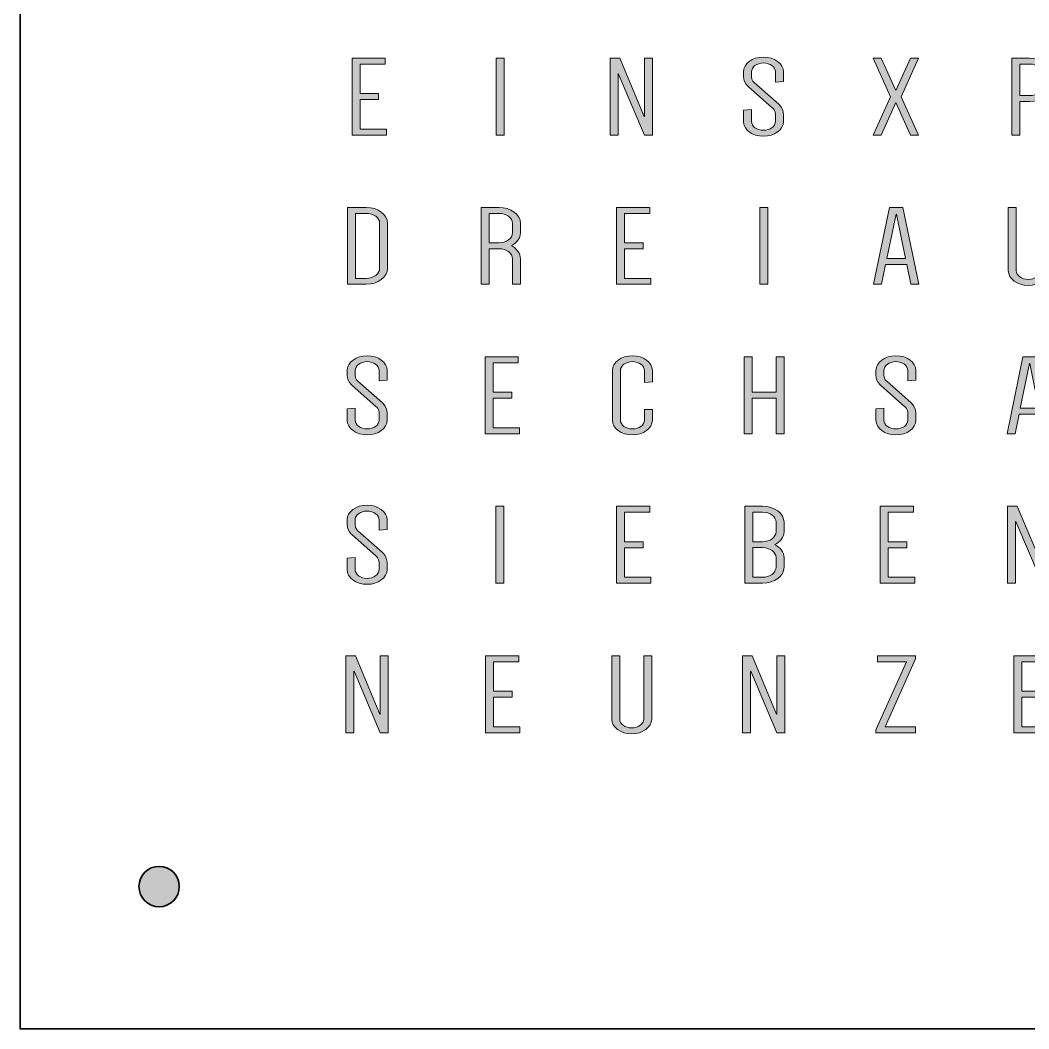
# Model space of a CAD drawing. Header units: inches. Extents: x 0.1 to 50.1, y -50.1 to -0.1.
# Drawn here: x 0.09 to 25.08, y -50.08 to -25.08 of the extents above; entities that cross this region are included whole.
import ezdxf

# ---------------------------------------------------------------- set-up
doc = ezdxf.new("R2010")
doc.units = ezdxf.units.IN
doc.header["$MEASUREMENT"] = 0
doc.layers.add('Ebene 1', color=7, linetype='Continuous')

# ---------------------------------------------------------------- blocks, each defined once
blk = doc.blocks.new('block 7')
at = {"layer": 'Ebene 1'}
h = blk.add_hatch(color=7, dxfattribs=at)
h.dxf.hatch_style = 2
h.paths.add_polyline_path([(8.51, -26.171), (8.51, -26.902), (8.971, -26.902), (8.971, -27.052), (8.51, -27.052), (8.51, -27.783), (9.165, -27.783), (9.165, -27.93), (8.312, -27.93), (8.312, -26.025), (9.135, -26.025), (9.135, -26.171)])
h = blk.add_hatch(color=7, dxfattribs=at)
h.dxf.hatch_style = 2
h.paths.add_polyline_path([(11.885, -27.93), (11.885, -26.025), (12.083, -26.025), (12.083, -27.93)])
h = blk.add_hatch(color=7, dxfattribs=at)
h.dxf.hatch_style = 2
h.paths.add_polyline_path([(14.705, -26.025), (14.945, -26.025), (15.55, -27.47), (15.558, -27.47), (15.558, -26.025), (15.756, -26.025), (15.756, -27.93), (15.558, -27.93), (14.91, -26.406), (14.903, -26.406), (14.903, -27.93), (14.705, -27.93)])
h = blk.add_hatch(color=7, dxfattribs=at)
h.dxf.hatch_style = 2
edge = h.paths.add_edge_path()
edge.add_spline(control_points=[(18.126, -26.727), (18.126, -26.727), (18.011, -26.626), (18.011, -26.49), (18.011, -26.49), (18.011, -26.363), (18.011, -26.363), (18.011, -26.16), (18.232, -25.996), (18.507, -25.996), (18.781, -25.996), (19.002, -26.16), (19.002, -26.363), (19.002, -26.363), (19.002, -26.6), (19.002, -26.6), (19.002, -26.6), (18.804, -26.617), (18.804, -26.617), (18.804, -26.617), (18.804, -26.363), (18.804, -26.363), (18.804, -26.242), (18.671, -26.143), (18.507, -26.143), (18.343, -26.143), (18.21, -26.242), (18.21, -26.363), (18.21, -26.363), (18.21, -26.49), (18.21, -26.49), (18.21, -26.572), (18.278, -26.631), (18.278, -26.631), (18.278, -26.631), (18.884, -27.165), (18.884, -27.165), (18.884, -27.165), (19.002, -27.269), (19.002, -27.408), (19.002, -27.408), (19.002, -27.591), (19.002, -27.591), (19.002, -27.794), (18.781, -27.958), (18.507, -27.958), (18.232, -27.958), (18.011, -27.794), (18.011, -27.591), (18.011, -27.591), (18.011, -27.312), (18.011, -27.312), (18.011, -27.312), (18.21, -27.295), (18.21, -27.295), (18.21, -27.295), (18.21, -27.591), (18.21, -27.591), (18.21, -27.712), (18.343, -27.811), (18.507, -27.811), (18.671, -27.811), (18.804, -27.712), (18.804, -27.591), (18.804, -27.591), (18.804, -27.408), (18.804, -27.408), (18.804, -27.326), (18.732, -27.261), (18.732, -27.261), (18.732, -27.261), (18.126, -26.727), (18.126, -26.727)], knot_values=[0, 0, 0, 0, 1, 1, 1, 2, 2, 2, 3, 3, 3, 4, 4, 4, 5, 5, 5, 6, 6, 6, 7, 7, 7, 8, 8, 8, 9, 9, 9, 10, 10, 10, 11, 11, 11, 12, 12, 12, 13, 13, 13, 14, 14, 14, 15, 15, 15, 16, 16, 16, 17, 17, 17, 18, 18, 18, 19, 19, 19, 20, 20, 20, 21, 21, 21, 22, 22, 22, 23, 23, 23, 24, 24, 24, 24], degree=3, periodic=1)
h = blk.add_hatch(color=7, dxfattribs=at)
h.dxf.hatch_style = 2
h.paths.add_polyline_path([(21.92, -26.979), (22.347, -27.93), (22.149, -27.93), (21.791, -27.125), (21.783, -27.125), (21.425, -27.93), (21.227, -27.93), (21.654, -26.979), (21.227, -26.025), (21.425, -26.025), (21.783, -26.829), (21.791, -26.829), (22.149, -26.025), (22.347, -26.025)])
h = blk.add_hatch(color=7, dxfattribs=at)
h.dxf.hatch_style = 2
edge = h.paths.add_edge_path()
edge.add_spline(control_points=[(24.862, -27.1), (24.862, -27.1), (24.862, -27.93), (24.862, -27.93), (24.862, -27.93), (24.663, -27.93), (24.663, -27.93), (24.663, -27.93), (24.663, -26.025), (24.663, -26.025), (24.663, -26.025), (25.102, -26.025), (25.102, -26.025), (25.395, -26.025), (25.635, -26.202), (25.635, -26.42), (25.635, -26.42), (25.635, -26.705), (25.635, -26.705), (25.635, -26.922), (25.395, -27.1), (25.102, -27.1), (25.102, -27.1), (24.862, -27.1), (24.862, -27.1)], knot_values=[0, 0, 0, 0, 1, 1, 1, 2, 2, 2, 3, 3, 3, 4, 4, 4, 5, 5, 5, 6, 6, 6, 7, 7, 7, 8, 8, 8, 8], degree=3, periodic=1)
edge = h.paths.add_edge_path()
edge.add_spline(control_points=[(25.102, -26.953), (25.288, -26.953), (25.437, -26.843), (25.437, -26.705), (25.437, -26.705), (25.437, -26.42), (25.437, -26.42), (25.437, -26.281), (25.288, -26.171), (25.102, -26.171), (25.102, -26.171), (24.862, -26.171), (24.862, -26.171), (24.862, -26.171), (24.862, -26.953), (24.862, -26.953), (24.862, -26.953), (25.102, -26.953), (25.102, -26.953)], knot_values=[0, 0, 0, 0, 1, 1, 1, 2, 2, 2, 3, 3, 3, 4, 4, 4, 5, 5, 5, 6, 6, 6, 6], degree=3, periodic=1)
at = {"layer": 'Ebene 1', "lineweight": 0}
for points in [[(8.51, -26.171), (8.51, -26.902), (8.971, -26.902), (8.971, -27.052), (8.51, -27.052), (8.51, -27.783), (9.165, -27.783), (9.165, -27.93), (8.312, -27.93), (8.312, -26.025), (9.135, -26.025), (9.135, -26.171), (8.51, -26.171)], [(11.885, -27.93), (11.885, -26.025), (12.083, -26.025), (12.083, -27.93), (11.885, -27.93)], [(14.705, -26.025), (14.945, -26.025), (15.55, -27.47), (15.558, -27.47), (15.558, -26.025), (15.756, -26.025), (15.756, -27.93), (15.558, -27.93), (14.91, -26.406), (14.903, -26.406), (14.903, -27.93), (14.705, -27.93), (14.705, -26.025)], [(21.92, -26.979), (22.347, -27.93), (22.149, -27.93), (21.791, -27.125), (21.783, -27.125), (21.425, -27.93), (21.227, -27.93), (21.654, -26.979), (21.227, -26.025), (21.425, -26.025), (21.783, -26.829), (21.791, -26.829), (22.149, -26.025), (22.347, -26.025), (21.92, -26.979)]]:
    blk.add_lwpolyline(points, dxfattribs=at)
for points, knots in [([(18.126, -26.727), (18.126, -26.727), (18.011, -26.626), (18.011, -26.49), (18.011, -26.49), (18.011, -26.363), (18.011, -26.363), (18.011, -26.16), (18.232, -25.996), (18.507, -25.996), (18.781, -25.996), (19.002, -26.16), (19.002, -26.363), (19.002, -26.363), (19.002, -26.6), (19.002, -26.6), (19.002, -26.6), (18.804, -26.617), (18.804, -26.617), (18.804, -26.617), (18.804, -26.363), (18.804, -26.363), (18.804, -26.242), (18.671, -26.143), (18.507, -26.143), (18.343, -26.143), (18.21, -26.242), (18.21, -26.363), (18.21, -26.363), (18.21, -26.49), (18.21, -26.49), (18.21, -26.572), (18.278, -26.631), (18.278, -26.631), (18.278, -26.631), (18.884, -27.165), (18.884, -27.165), (18.884, -27.165), (19.002, -27.269), (19.002, -27.408), (19.002, -27.408), (19.002, -27.591), (19.002, -27.591), (19.002, -27.794), (18.781, -27.958), (18.507, -27.958), (18.232, -27.958), (18.011, -27.794), (18.011, -27.591), (18.011, -27.591), (18.011, -27.312), (18.011, -27.312), (18.011, -27.312), (18.21, -27.295), (18.21, -27.295), (18.21, -27.295), (18.21, -27.591), (18.21, -27.591), (18.21, -27.712), (18.343, -27.811), (18.507, -27.811), (18.671, -27.811), (18.804, -27.712), (18.804, -27.591), (18.804, -27.591), (18.804, -27.408), (18.804, -27.408), (18.804, -27.326), (18.732, -27.261), (18.732, -27.261), (18.732, -27.261), (18.126, -26.727), (18.126, -26.727)], [0, 0, 0, 0, 1, 1, 1, 2, 2, 2, 3, 3, 3, 4, 4, 4, 5, 5, 5, 6, 6, 6, 7, 7, 7, 8, 8, 8, 9, 9, 9, 10, 10, 10, 11, 11, 11, 12, 12, 12, 13, 13, 13, 14, 14, 14, 15, 15, 15, 16, 16, 16, 17, 17, 17, 18, 18, 18, 19, 19, 19, 20, 20, 20, 21, 21, 21, 22, 22, 22, 23, 23, 23, 24, 24, 24, 24]), ([(24.862, -27.1), (24.862, -27.1), (24.862, -27.93), (24.862, -27.93), (24.862, -27.93), (24.663, -27.93), (24.663, -27.93), (24.663, -27.93), (24.663, -26.025), (24.663, -26.025), (24.663, -26.025), (25.102, -26.025), (25.102, -26.025), (25.395, -26.025), (25.635, -26.202), (25.635, -26.42), (25.635, -26.42), (25.635, -26.705), (25.635, -26.705), (25.635, -26.922), (25.395, -27.1), (25.102, -27.1), (25.102, -27.1), (24.862, -27.1), (24.862, -27.1)], [0, 0, 0, 0, 1, 1, 1, 2, 2, 2, 3, 3, 3, 4, 4, 4, 5, 5, 5, 6, 6, 6, 7, 7, 7, 8, 8, 8, 8]), ([(25.102, -26.953), (25.288, -26.953), (25.437, -26.843), (25.437, -26.705), (25.437, -26.705), (25.437, -26.42), (25.437, -26.42), (25.437, -26.281), (25.288, -26.171), (25.102, -26.171), (25.102, -26.171), (24.862, -26.171), (24.862, -26.171), (24.862, -26.171), (24.862, -26.953), (24.862, -26.953), (24.862, -26.953), (25.102, -26.953), (25.102, -26.953)], [0, 0, 0, 0, 1, 1, 1, 2, 2, 2, 3, 3, 3, 4, 4, 4, 5, 5, 5, 6, 6, 6, 6])]:
    blk.add_open_spline(points, degree=3, knots=knots, dxfattribs=at)
blk = doc.blocks.new('block 8')
at = {"layer": 'Ebene 1'}
h = blk.add_hatch(color=7, dxfattribs=at)
h.dxf.hatch_style = 2
edge = h.paths.add_edge_path()
edge.add_spline(control_points=[(9.194, -31.232), (9.194, -31.449), (8.954, -31.627), (8.66, -31.627), (8.66, -31.627), (8.203, -31.627), (8.203, -31.627), (8.203, -31.627), (8.203, -29.722), (8.203, -29.722), (8.203, -29.722), (8.66, -29.722), (8.66, -29.722), (8.954, -29.722), (9.194, -29.9), (9.194, -30.117), (9.194, -30.117), (9.194, -31.232), (9.194, -31.232)], knot_values=[0, 0, 0, 0, 1, 1, 1, 2, 2, 2, 3, 3, 3, 4, 4, 4, 5, 5, 5, 6, 6, 6, 6], degree=3, periodic=1)
edge = h.paths.add_edge_path()
edge.add_spline(control_points=[(8.996, -30.117), (8.996, -29.979), (8.847, -29.869), (8.66, -29.869), (8.66, -29.869), (8.401, -29.869), (8.401, -29.869), (8.401, -29.869), (8.401, -31.48), (8.401, -31.48), (8.401, -31.48), (8.66, -31.48), (8.66, -31.48), (8.847, -31.48), (8.996, -31.37), (8.996, -31.232), (8.996, -31.232), (8.996, -30.117), (8.996, -30.117)], knot_values=[0, 0, 0, 0, 1, 1, 1, 2, 2, 2, 3, 3, 3, 4, 4, 4, 5, 5, 5, 6, 6, 6, 6], degree=3, periodic=1)
h = blk.add_hatch(color=7, dxfattribs=at)
h.dxf.hatch_style = 2
edge = h.paths.add_edge_path()
edge.add_spline(control_points=[(12.485, -31.627), (12.485, -31.627), (12.287, -31.627), (12.287, -31.627), (12.287, -31.627), (12.287, -30.995), (12.287, -30.995), (12.287, -30.856), (12.139, -30.746), (11.952, -30.746), (11.952, -30.746), (11.712, -30.746), (11.712, -30.746), (11.712, -30.746), (11.712, -31.627), (11.712, -31.627), (11.712, -31.627), (11.514, -31.627), (11.514, -31.627), (11.514, -31.627), (11.514, -29.722), (11.514, -29.722), (11.514, -29.722), (11.952, -29.722), (11.952, -29.722), (12.245, -29.722), (12.485, -29.9), (12.485, -30.117), (12.485, -30.117), (12.485, -30.351), (12.485, -30.351), (12.485, -30.484), (12.394, -30.602), (12.261, -30.673), (12.394, -30.746), (12.485, -30.862), (12.485, -30.995), (12.485, -30.995), (12.485, -31.627), (12.485, -31.627)], knot_values=[0, 0, 0, 0, 1, 1, 1, 2, 2, 2, 3, 3, 3, 4, 4, 4, 5, 5, 5, 6, 6, 6, 7, 7, 7, 8, 8, 8, 9, 9, 9, 10, 10, 10, 11, 11, 11, 12, 12, 12, 13, 13, 13, 13], degree=3, periodic=1)
edge = h.paths.add_edge_path()
edge.add_spline(control_points=[(11.952, -30.6), (12.139, -30.6), (12.287, -30.49), (12.287, -30.351), (12.287, -30.351), (12.287, -30.117), (12.287, -30.117), (12.287, -29.979), (12.139, -29.869), (11.952, -29.869), (11.952, -29.869), (11.712, -29.869), (11.712, -29.869), (11.712, -29.869), (11.712, -30.6), (11.712, -30.6), (11.712, -30.6), (11.952, -30.6), (11.952, -30.6)], knot_values=[0, 0, 0, 0, 1, 1, 1, 2, 2, 2, 3, 3, 3, 4, 4, 4, 5, 5, 5, 6, 6, 6, 6], degree=3, periodic=1)
h = blk.add_hatch(color=7, dxfattribs=at)
h.dxf.hatch_style = 2
h.paths.add_polyline_path([(15.065, -29.869), (15.065, -30.6), (15.526, -30.6), (15.526, -30.749), (15.065, -30.749), (15.065, -31.48), (15.72, -31.48), (15.72, -31.627), (14.867, -31.627), (14.867, -29.722), (15.69, -29.722), (15.69, -29.869)])
h = blk.add_hatch(color=7, dxfattribs=at)
h.dxf.hatch_style = 2
h.paths.add_polyline_path([(18.414, -31.627), (18.414, -29.722), (18.612, -29.722), (18.612, -31.627)])
h = blk.add_hatch(color=7, dxfattribs=at)
h.dxf.hatch_style = 2
h.paths.add_polyline_path([(22.357, -31.627), (22.159, -31.627), (22.056, -31.139), (21.534, -31.139), (21.435, -31.627), (21.237, -31.627), (21.629, -29.722), (21.964, -29.722)])
h.paths.add_polyline_path([(21.564, -30.992), (22.025, -30.992), (21.8, -29.886), (21.793, -29.886)])
h = blk.add_hatch(color=7, dxfattribs=at)
h.dxf.hatch_style = 2
edge = h.paths.add_edge_path()
edge.add_spline(control_points=[(25.565, -29.722), (25.565, -29.722), (25.565, -31.288), (25.565, -31.288), (25.565, -31.491), (25.344, -31.655), (25.069, -31.655), (24.795, -31.655), (24.574, -31.491), (24.574, -31.288), (24.574, -31.288), (24.574, -29.722), (24.574, -29.722), (24.574, -29.722), (24.772, -29.722), (24.772, -29.722), (24.772, -29.722), (24.772, -31.288), (24.772, -31.288), (24.772, -31.41), (24.905, -31.508), (25.069, -31.508), (25.233, -31.508), (25.367, -31.41), (25.367, -31.288), (25.367, -31.288), (25.367, -29.722), (25.367, -29.722), (25.367, -29.722), (25.565, -29.722), (25.565, -29.722)], knot_values=[0, 0, 0, 0, 1, 1, 1, 2, 2, 2, 3, 3, 3, 4, 4, 4, 5, 5, 5, 6, 6, 6, 7, 7, 7, 8, 8, 8, 9, 9, 9, 10, 10, 10, 10], degree=3, periodic=1)
at = {"layer": 'Ebene 1', "lineweight": 0}
for points in [[(15.065, -29.869), (15.065, -30.6), (15.526, -30.6), (15.526, -30.749), (15.065, -30.749), (15.065, -31.48), (15.72, -31.48), (15.72, -31.627), (14.867, -31.627), (14.867, -29.722), (15.69, -29.722), (15.69, -29.869), (15.065, -29.869)], [(18.414, -31.627), (18.414, -29.722), (18.612, -29.722), (18.612, -31.627), (18.414, -31.627)], [(22.357, -31.627), (22.159, -31.627), (22.056, -31.139), (21.534, -31.139), (21.435, -31.627), (21.237, -31.627), (21.629, -29.722), (21.964, -29.722), (22.357, -31.627)], [(21.564, -30.992), (22.025, -30.992), (21.8, -29.886), (21.793, -29.886), (21.564, -30.992)]]:
    blk.add_lwpolyline(points, dxfattribs=at)
for points, knots in [([(9.194, -31.232), (9.194, -31.449), (8.954, -31.627), (8.66, -31.627), (8.66, -31.627), (8.203, -31.627), (8.203, -31.627), (8.203, -31.627), (8.203, -29.722), (8.203, -29.722), (8.203, -29.722), (8.66, -29.722), (8.66, -29.722), (8.954, -29.722), (9.194, -29.9), (9.194, -30.117), (9.194, -30.117), (9.194, -31.232), (9.194, -31.232)], [0, 0, 0, 0, 1, 1, 1, 2, 2, 2, 3, 3, 3, 4, 4, 4, 5, 5, 5, 6, 6, 6, 6]), ([(12.485, -31.627), (12.485, -31.627), (12.287, -31.627), (12.287, -31.627), (12.287, -31.627), (12.287, -30.995), (12.287, -30.995), (12.287, -30.856), (12.139, -30.746), (11.952, -30.746), (11.952, -30.746), (11.712, -30.746), (11.712, -30.746), (11.712, -30.746), (11.712, -31.627), (11.712, -31.627), (11.712, -31.627), (11.514, -31.627), (11.514, -31.627), (11.514, -31.627), (11.514, -29.722), (11.514, -29.722), (11.514, -29.722), (11.952, -29.722), (11.952, -29.722), (12.245, -29.722), (12.485, -29.9), (12.485, -30.117), (12.485, -30.117), (12.485, -30.351), (12.485, -30.351), (12.485, -30.484), (12.394, -30.602), (12.261, -30.673), (12.394, -30.746), (12.485, -30.862), (12.485, -30.995), (12.485, -30.995), (12.485, -31.627), (12.485, -31.627)], [0, 0, 0, 0, 1, 1, 1, 2, 2, 2, 3, 3, 3, 4, 4, 4, 5, 5, 5, 6, 6, 6, 7, 7, 7, 8, 8, 8, 9, 9, 9, 10, 10, 10, 11, 11, 11, 12, 12, 12, 13, 13, 13, 13]), ([(25.565, -29.722), (25.565, -29.722), (25.565, -31.288), (25.565, -31.288), (25.565, -31.491), (25.344, -31.655), (25.069, -31.655), (24.795, -31.655), (24.574, -31.491), (24.574, -31.288), (24.574, -31.288), (24.574, -29.722), (24.574, -29.722), (24.574, -29.722), (24.772, -29.722), (24.772, -29.722), (24.772, -29.722), (24.772, -31.288), (24.772, -31.288), (24.772, -31.41), (24.905, -31.508), (25.069, -31.508), (25.233, -31.508), (25.367, -31.41), (25.367, -31.288), (25.367, -31.288), (25.367, -29.722), (25.367, -29.722), (25.367, -29.722), (25.565, -29.722), (25.565, -29.722)], [0, 0, 0, 0, 1, 1, 1, 2, 2, 2, 3, 3, 3, 4, 4, 4, 5, 5, 5, 6, 6, 6, 7, 7, 7, 8, 8, 8, 9, 9, 9, 10, 10, 10, 10]), ([(8.996, -30.117), (8.996, -29.979), (8.847, -29.869), (8.66, -29.869), (8.66, -29.869), (8.401, -29.869), (8.401, -29.869), (8.401, -29.869), (8.401, -31.48), (8.401, -31.48), (8.401, -31.48), (8.66, -31.48), (8.66, -31.48), (8.847, -31.48), (8.996, -31.37), (8.996, -31.232), (8.996, -31.232), (8.996, -30.117), (8.996, -30.117)], [0, 0, 0, 0, 1, 1, 1, 2, 2, 2, 3, 3, 3, 4, 4, 4, 5, 5, 5, 6, 6, 6, 6]), ([(11.952, -30.6), (12.139, -30.6), (12.287, -30.49), (12.287, -30.351), (12.287, -30.351), (12.287, -30.117), (12.287, -30.117), (12.287, -29.979), (12.139, -29.869), (11.952, -29.869), (11.952, -29.869), (11.712, -29.869), (11.712, -29.869), (11.712, -29.869), (11.712, -30.6), (11.712, -30.6), (11.712, -30.6), (11.952, -30.6), (11.952, -30.6)], [0, 0, 0, 0, 1, 1, 1, 2, 2, 2, 3, 3, 3, 4, 4, 4, 5, 5, 5, 6, 6, 6, 6])]:
    blk.add_open_spline(points, degree=3, knots=knots, dxfattribs=at)
blk = doc.blocks.new('block 9')
at = {"layer": 'Ebene 1'}
h = blk.add_hatch(color=7, dxfattribs=at)
h.dxf.hatch_style = 2
edge = h.paths.add_edge_path()
edge.add_spline(control_points=[(8.306, -34.128), (8.306, -34.128), (8.192, -34.027), (8.192, -33.891), (8.192, -33.891), (8.192, -33.764), (8.192, -33.764), (8.192, -33.561), (8.413, -33.397), (8.687, -33.397), (8.961, -33.397), (9.182, -33.561), (9.182, -33.764), (9.182, -33.764), (9.182, -34.001), (9.182, -34.001), (9.182, -34.001), (8.984, -34.018), (8.984, -34.018), (8.984, -34.018), (8.984, -33.764), (8.984, -33.764), (8.984, -33.643), (8.851, -33.544), (8.687, -33.544), (8.523, -33.544), (8.39, -33.643), (8.39, -33.764), (8.39, -33.764), (8.39, -33.891), (8.39, -33.891), (8.39, -33.973), (8.458, -34.032), (8.458, -34.032), (8.458, -34.032), (9.064, -34.566), (9.064, -34.566), (9.064, -34.566), (9.182, -34.67), (9.182, -34.808), (9.182, -34.808), (9.182, -34.992), (9.182, -34.992), (9.182, -35.195), (8.961, -35.359), (8.687, -35.359), (8.413, -35.359), (8.192, -35.195), (8.192, -34.992), (8.192, -34.992), (8.192, -34.712), (8.192, -34.712), (8.192, -34.712), (8.39, -34.696), (8.39, -34.696), (8.39, -34.696), (8.39, -34.992), (8.39, -34.992), (8.39, -35.113), (8.523, -35.212), (8.687, -35.212), (8.851, -35.212), (8.984, -35.113), (8.984, -34.992), (8.984, -34.992), (8.984, -34.808), (8.984, -34.808), (8.984, -34.727), (8.912, -34.662), (8.912, -34.662), (8.912, -34.662), (8.306, -34.128), (8.306, -34.128)], knot_values=[0, 0, 0, 0, 1, 1, 1, 2, 2, 2, 3, 3, 3, 4, 4, 4, 5, 5, 5, 6, 6, 6, 7, 7, 7, 8, 8, 8, 9, 9, 9, 10, 10, 10, 11, 11, 11, 12, 12, 12, 13, 13, 13, 14, 14, 14, 15, 15, 15, 16, 16, 16, 17, 17, 17, 18, 18, 18, 19, 19, 19, 20, 20, 20, 21, 21, 21, 22, 22, 22, 23, 23, 23, 24, 24, 24, 24], degree=3, periodic=1)
h = blk.add_hatch(color=7, dxfattribs=at)
h.dxf.hatch_style = 2
h.paths.add_polyline_path([(11.807, -33.572), (11.807, -34.303), (12.268, -34.303), (12.268, -34.453), (11.807, -34.453), (11.807, -35.184), (12.463, -35.184), (12.463, -35.331), (11.609, -35.331), (11.609, -33.425), (12.432, -33.425), (12.432, -33.572)])
h = blk.add_hatch(color=7, dxfattribs=at)
h.dxf.hatch_style = 2
edge = h.paths.add_edge_path()
edge.add_spline(control_points=[(15.556, -34.063), (15.556, -34.063), (15.556, -33.764), (15.556, -33.764), (15.556, -33.643), (15.423, -33.544), (15.259, -33.544), (15.095, -33.544), (14.962, -33.643), (14.962, -33.764), (14.962, -33.764), (14.962, -34.992), (14.962, -34.992), (14.962, -35.113), (15.095, -35.212), (15.259, -35.212), (15.423, -35.212), (15.556, -35.113), (15.556, -34.992), (15.556, -34.992), (15.556, -34.732), (15.556, -34.732), (15.556, -34.732), (15.754, -34.732), (15.754, -34.732), (15.754, -34.732), (15.754, -34.992), (15.754, -34.992), (15.754, -35.195), (15.533, -35.359), (15.259, -35.359), (14.985, -35.359), (14.764, -35.195), (14.764, -34.992), (14.764, -34.992), (14.764, -33.764), (14.764, -33.764), (14.764, -33.561), (14.985, -33.397), (15.259, -33.397), (15.533, -33.397), (15.754, -33.561), (15.754, -33.764), (15.754, -33.764), (15.754, -34.046), (15.754, -34.046), (15.754, -34.046), (15.556, -34.063), (15.556, -34.063)], knot_values=[0, 0, 0, 0, 1, 1, 1, 2, 2, 2, 3, 3, 3, 4, 4, 4, 5, 5, 5, 6, 6, 6, 7, 7, 7, 8, 8, 8, 9, 9, 9, 10, 10, 10, 11, 11, 11, 12, 12, 12, 13, 13, 13, 14, 14, 14, 15, 15, 15, 16, 16, 16, 16], degree=3, periodic=1)
h = blk.add_hatch(color=7, dxfattribs=at)
h.dxf.hatch_style = 2
h.paths.add_polyline_path([(19.019, -33.425), (19.019, -35.331), (18.821, -35.331), (18.821, -34.45), (18.227, -34.45), (18.227, -35.331), (18.029, -35.331), (18.029, -33.425), (18.227, -33.425), (18.227, -34.303), (18.821, -34.303), (18.821, -33.425)])
h = blk.add_hatch(color=7, dxfattribs=at)
h.dxf.hatch_style = 2
edge = h.paths.add_edge_path()
edge.add_spline(control_points=[(21.408, -34.128), (21.408, -34.128), (21.294, -34.027), (21.294, -33.891), (21.294, -33.891), (21.294, -33.764), (21.294, -33.764), (21.294, -33.561), (21.515, -33.397), (21.789, -33.397), (22.063, -33.397), (22.284, -33.561), (22.284, -33.764), (22.284, -33.764), (22.284, -34.001), (22.284, -34.001), (22.284, -34.001), (22.086, -34.018), (22.086, -34.018), (22.086, -34.018), (22.086, -33.764), (22.086, -33.764), (22.086, -33.643), (21.953, -33.544), (21.789, -33.544), (21.625, -33.544), (21.492, -33.643), (21.492, -33.764), (21.492, -33.764), (21.492, -33.891), (21.492, -33.891), (21.492, -33.973), (21.56, -34.032), (21.56, -34.032), (21.56, -34.032), (22.166, -34.566), (22.166, -34.566), (22.166, -34.566), (22.284, -34.67), (22.284, -34.808), (22.284, -34.808), (22.284, -34.992), (22.284, -34.992), (22.284, -35.195), (22.063, -35.359), (21.789, -35.359), (21.515, -35.359), (21.294, -35.195), (21.294, -34.992), (21.294, -34.992), (21.294, -34.712), (21.294, -34.712), (21.294, -34.712), (21.492, -34.696), (21.492, -34.696), (21.492, -34.696), (21.492, -34.992), (21.492, -34.992), (21.492, -35.113), (21.625, -35.212), (21.789, -35.212), (21.953, -35.212), (22.086, -35.113), (22.086, -34.992), (22.086, -34.992), (22.086, -34.808), (22.086, -34.808), (22.086, -34.727), (22.014, -34.662), (22.014, -34.662), (22.014, -34.662), (21.408, -34.128), (21.408, -34.128)], knot_values=[0, 0, 0, 0, 1, 1, 1, 2, 2, 2, 3, 3, 3, 4, 4, 4, 5, 5, 5, 6, 6, 6, 7, 7, 7, 8, 8, 8, 9, 9, 9, 10, 10, 10, 11, 11, 11, 12, 12, 12, 13, 13, 13, 14, 14, 14, 15, 15, 15, 16, 16, 16, 17, 17, 17, 18, 18, 18, 19, 19, 19, 20, 20, 20, 21, 21, 21, 22, 22, 22, 23, 23, 23, 24, 24, 24, 24], degree=3, periodic=1)
h = blk.add_hatch(color=7, dxfattribs=at)
h.dxf.hatch_style = 2
h.paths.add_polyline_path([(25.663, -35.331), (25.465, -35.331), (25.362, -34.842), (24.84, -34.842), (24.741, -35.331), (24.543, -35.331), (24.936, -33.425), (25.271, -33.425)])
h.paths.add_polyline_path([(24.871, -34.696), (25.332, -34.696), (25.107, -33.589), (25.1, -33.589)])
at = {"layer": 'Ebene 1', "lineweight": 0}
for points in [[(11.807, -33.572), (11.807, -34.303), (12.268, -34.303), (12.268, -34.453), (11.807, -34.453), (11.807, -35.184), (12.463, -35.184), (12.463, -35.331), (11.609, -35.331), (11.609, -33.425), (12.432, -33.425), (12.432, -33.572), (11.807, -33.572)], [(19.019, -33.425), (19.019, -35.331), (18.821, -35.331), (18.821, -34.45), (18.227, -34.45), (18.227, -35.331), (18.029, -35.331), (18.029, -33.425), (18.227, -33.425), (18.227, -34.303), (18.821, -34.303), (18.821, -33.425), (19.019, -33.425)], [(25.663, -35.331), (25.465, -35.331), (25.362, -34.842), (24.84, -34.842), (24.741, -35.331), (24.543, -35.331), (24.936, -33.425), (25.271, -33.425), (25.663, -35.331)], [(24.871, -34.696), (25.332, -34.696), (25.107, -33.589), (25.1, -33.589), (24.871, -34.696)]]:
    blk.add_lwpolyline(points, dxfattribs=at)
for points, knots in [([(8.306, -34.128), (8.306, -34.128), (8.192, -34.027), (8.192, -33.891), (8.192, -33.891), (8.192, -33.764), (8.192, -33.764), (8.192, -33.561), (8.413, -33.397), (8.687, -33.397), (8.961, -33.397), (9.182, -33.561), (9.182, -33.764), (9.182, -33.764), (9.182, -34.001), (9.182, -34.001), (9.182, -34.001), (8.984, -34.018), (8.984, -34.018), (8.984, -34.018), (8.984, -33.764), (8.984, -33.764), (8.984, -33.643), (8.851, -33.544), (8.687, -33.544), (8.523, -33.544), (8.39, -33.643), (8.39, -33.764), (8.39, -33.764), (8.39, -33.891), (8.39, -33.891), (8.39, -33.973), (8.458, -34.032), (8.458, -34.032), (8.458, -34.032), (9.064, -34.566), (9.064, -34.566), (9.064, -34.566), (9.182, -34.67), (9.182, -34.808), (9.182, -34.808), (9.182, -34.992), (9.182, -34.992), (9.182, -35.195), (8.961, -35.359), (8.687, -35.359), (8.413, -35.359), (8.192, -35.195), (8.192, -34.992), (8.192, -34.992), (8.192, -34.712), (8.192, -34.712), (8.192, -34.712), (8.39, -34.696), (8.39, -34.696), (8.39, -34.696), (8.39, -34.992), (8.39, -34.992), (8.39, -35.113), (8.523, -35.212), (8.687, -35.212), (8.851, -35.212), (8.984, -35.113), (8.984, -34.992), (8.984, -34.992), (8.984, -34.808), (8.984, -34.808), (8.984, -34.727), (8.912, -34.662), (8.912, -34.662), (8.912, -34.662), (8.306, -34.128), (8.306, -34.128)], [0, 0, 0, 0, 1, 1, 1, 2, 2, 2, 3, 3, 3, 4, 4, 4, 5, 5, 5, 6, 6, 6, 7, 7, 7, 8, 8, 8, 9, 9, 9, 10, 10, 10, 11, 11, 11, 12, 12, 12, 13, 13, 13, 14, 14, 14, 15, 15, 15, 16, 16, 16, 17, 17, 17, 18, 18, 18, 19, 19, 19, 20, 20, 20, 21, 21, 21, 22, 22, 22, 23, 23, 23, 24, 24, 24, 24]), ([(15.556, -34.063), (15.556, -34.063), (15.556, -33.764), (15.556, -33.764), (15.556, -33.643), (15.423, -33.544), (15.259, -33.544), (15.095, -33.544), (14.962, -33.643), (14.962, -33.764), (14.962, -33.764), (14.962, -34.992), (14.962, -34.992), (14.962, -35.113), (15.095, -35.212), (15.259, -35.212), (15.423, -35.212), (15.556, -35.113), (15.556, -34.992), (15.556, -34.992), (15.556, -34.732), (15.556, -34.732), (15.556, -34.732), (15.754, -34.732), (15.754, -34.732), (15.754, -34.732), (15.754, -34.992), (15.754, -34.992), (15.754, -35.195), (15.533, -35.359), (15.259, -35.359), (14.985, -35.359), (14.764, -35.195), (14.764, -34.992), (14.764, -34.992), (14.764, -33.764), (14.764, -33.764), (14.764, -33.561), (14.985, -33.397), (15.259, -33.397), (15.533, -33.397), (15.754, -33.561), (15.754, -33.764), (15.754, -33.764), (15.754, -34.046), (15.754, -34.046), (15.754, -34.046), (15.556, -34.063), (15.556, -34.063)], [0, 0, 0, 0, 1, 1, 1, 2, 2, 2, 3, 3, 3, 4, 4, 4, 5, 5, 5, 6, 6, 6, 7, 7, 7, 8, 8, 8, 9, 9, 9, 10, 10, 10, 11, 11, 11, 12, 12, 12, 13, 13, 13, 14, 14, 14, 15, 15, 15, 16, 16, 16, 16]), ([(21.408, -34.128), (21.408, -34.128), (21.294, -34.027), (21.294, -33.891), (21.294, -33.891), (21.294, -33.764), (21.294, -33.764), (21.294, -33.561), (21.515, -33.397), (21.789, -33.397), (22.063, -33.397), (22.284, -33.561), (22.284, -33.764), (22.284, -33.764), (22.284, -34.001), (22.284, -34.001), (22.284, -34.001), (22.086, -34.018), (22.086, -34.018), (22.086, -34.018), (22.086, -33.764), (22.086, -33.764), (22.086, -33.643), (21.953, -33.544), (21.789, -33.544), (21.625, -33.544), (21.492, -33.643), (21.492, -33.764), (21.492, -33.764), (21.492, -33.891), (21.492, -33.891), (21.492, -33.973), (21.56, -34.032), (21.56, -34.032), (21.56, -34.032), (22.166, -34.566), (22.166, -34.566), (22.166, -34.566), (22.284, -34.67), (22.284, -34.808), (22.284, -34.808), (22.284, -34.992), (22.284, -34.992), (22.284, -35.195), (22.063, -35.359), (21.789, -35.359), (21.515, -35.359), (21.294, -35.195), (21.294, -34.992), (21.294, -34.992), (21.294, -34.712), (21.294, -34.712), (21.294, -34.712), (21.492, -34.696), (21.492, -34.696), (21.492, -34.696), (21.492, -34.992), (21.492, -34.992), (21.492, -35.113), (21.625, -35.212), (21.789, -35.212), (21.953, -35.212), (22.086, -35.113), (22.086, -34.992), (22.086, -34.992), (22.086, -34.808), (22.086, -34.808), (22.086, -34.727), (22.014, -34.662), (22.014, -34.662), (22.014, -34.662), (21.408, -34.128), (21.408, -34.128)], [0, 0, 0, 0, 1, 1, 1, 2, 2, 2, 3, 3, 3, 4, 4, 4, 5, 5, 5, 6, 6, 6, 7, 7, 7, 8, 8, 8, 9, 9, 9, 10, 10, 10, 11, 11, 11, 12, 12, 12, 13, 13, 13, 14, 14, 14, 15, 15, 15, 16, 16, 16, 17, 17, 17, 18, 18, 18, 19, 19, 19, 20, 20, 20, 21, 21, 21, 22, 22, 22, 23, 23, 23, 24, 24, 24, 24])]:
    blk.add_open_spline(points, degree=3, knots=knots, dxfattribs=at)
blk = doc.blocks.new('block 10')
at = {"layer": 'Ebene 1'}
h = blk.add_hatch(color=7, dxfattribs=at)
h.dxf.hatch_style = 2
edge = h.paths.add_edge_path()
edge.add_spline(control_points=[(8.303, -37.831), (8.303, -37.831), (8.189, -37.729), (8.189, -37.594), (8.189, -37.594), (8.189, -37.467), (8.189, -37.467), (8.189, -37.264), (8.41, -37.1), (8.684, -37.1), (8.959, -37.1), (9.18, -37.264), (9.18, -37.467), (9.18, -37.467), (9.18, -37.704), (9.18, -37.704), (9.18, -37.704), (8.982, -37.721), (8.982, -37.721), (8.982, -37.721), (8.982, -37.467), (8.982, -37.467), (8.982, -37.346), (8.848, -37.247), (8.684, -37.247), (8.521, -37.247), (8.387, -37.346), (8.387, -37.467), (8.387, -37.467), (8.387, -37.594), (8.387, -37.594), (8.387, -37.676), (8.456, -37.735), (8.456, -37.735), (8.456, -37.735), (9.062, -38.268), (9.062, -38.268), (9.062, -38.268), (9.18, -38.373), (9.18, -38.511), (9.18, -38.511), (9.18, -38.695), (9.18, -38.695), (9.18, -38.898), (8.959, -39.062), (8.684, -39.062), (8.41, -39.062), (8.189, -38.898), (8.189, -38.695), (8.189, -38.695), (8.189, -38.415), (8.189, -38.415), (8.189, -38.415), (8.387, -38.398), (8.387, -38.398), (8.387, -38.398), (8.387, -38.695), (8.387, -38.695), (8.387, -38.816), (8.521, -38.915), (8.684, -38.915), (8.848, -38.915), (8.982, -38.816), (8.982, -38.695), (8.982, -38.695), (8.982, -38.511), (8.982, -38.511), (8.982, -38.429), (8.909, -38.364), (8.909, -38.364), (8.909, -38.364), (8.303, -37.831), (8.303, -37.831)], knot_values=[0, 0, 0, 0, 1, 1, 1, 2, 2, 2, 3, 3, 3, 4, 4, 4, 5, 5, 5, 6, 6, 6, 7, 7, 7, 8, 8, 8, 9, 9, 9, 10, 10, 10, 11, 11, 11, 12, 12, 12, 13, 13, 13, 14, 14, 14, 15, 15, 15, 16, 16, 16, 17, 17, 17, 18, 18, 18, 19, 19, 19, 20, 20, 20, 21, 21, 21, 22, 22, 22, 23, 23, 23, 24, 24, 24, 24], degree=3, periodic=1)
h = blk.add_hatch(color=7, dxfattribs=at)
h.dxf.hatch_style = 2
h.paths.add_polyline_path([(11.873, -39.033), (11.873, -37.128), (12.071, -37.128), (12.071, -39.033)])
h = blk.add_hatch(color=7, dxfattribs=at)
h.dxf.hatch_style = 2
h.paths.add_polyline_path([(15.062, -37.275), (15.062, -38.006), (15.523, -38.006), (15.523, -38.156), (15.062, -38.156), (15.062, -38.887), (15.717, -38.887), (15.717, -39.033), (14.864, -39.033), (14.864, -37.128), (15.687, -37.128), (15.687, -37.275)])
h = blk.add_hatch(color=7, dxfattribs=at)
h.dxf.hatch_style = 2
edge = h.paths.add_edge_path()
edge.add_spline(control_points=[(18.045, -39.033), (18.045, -39.033), (18.045, -37.128), (18.045, -37.128), (18.045, -37.128), (18.483, -37.128), (18.483, -37.128), (18.777, -37.128), (19.017, -37.306), (19.017, -37.523), (19.017, -37.523), (19.017, -37.758), (19.017, -37.758), (19.017, -37.89), (18.925, -38.009), (18.792, -38.079), (18.925, -38.153), (19.017, -38.268), (19.017, -38.401), (19.017, -38.401), (19.017, -38.638), (19.017, -38.638), (19.017, -38.856), (18.777, -39.033), (18.483, -39.033), (18.483, -39.033), (18.045, -39.033), (18.045, -39.033)], knot_values=[0, 0, 0, 0, 1, 1, 1, 2, 2, 2, 3, 3, 3, 4, 4, 4, 5, 5, 5, 6, 6, 6, 7, 7, 7, 8, 8, 8, 9, 9, 9, 9], degree=3, periodic=1)
edge = h.paths.add_edge_path()
edge.add_spline(control_points=[(18.483, -38.006), (18.67, -38.006), (18.818, -37.896), (18.818, -37.758), (18.818, -37.758), (18.818, -37.523), (18.818, -37.523), (18.818, -37.385), (18.67, -37.275), (18.483, -37.275), (18.483, -37.275), (18.243, -37.275), (18.243, -37.275), (18.243, -37.275), (18.243, -38.006), (18.243, -38.006), (18.243, -38.006), (18.483, -38.006), (18.483, -38.006)], knot_values=[0, 0, 0, 0, 1, 1, 1, 2, 2, 2, 3, 3, 3, 4, 4, 4, 5, 5, 5, 6, 6, 6, 6], degree=3, periodic=1)
edge = h.paths.add_edge_path()
edge.add_spline(control_points=[(18.818, -38.401), (18.818, -38.263), (18.67, -38.153), (18.483, -38.153), (18.483, -38.153), (18.243, -38.153), (18.243, -38.153), (18.243, -38.153), (18.243, -38.887), (18.243, -38.887), (18.243, -38.887), (18.483, -38.887), (18.483, -38.887), (18.67, -38.887), (18.818, -38.777), (18.818, -38.638), (18.818, -38.638), (18.818, -38.401), (18.818, -38.401)], knot_values=[0, 0, 0, 0, 1, 1, 1, 2, 2, 2, 3, 3, 3, 4, 4, 4, 5, 5, 5, 6, 6, 6, 6], degree=3, periodic=1)
h = blk.add_hatch(color=7, dxfattribs=at)
h.dxf.hatch_style = 2
h.paths.add_polyline_path([(21.6, -37.275), (21.6, -38.006), (22.061, -38.006), (22.061, -38.156), (21.6, -38.156), (21.6, -38.887), (22.255, -38.887), (22.255, -39.033), (21.401, -39.033), (21.401, -37.128), (22.224, -37.128), (22.224, -37.275)])
h = blk.add_hatch(color=7, dxfattribs=at)
h.dxf.hatch_style = 2
h.paths.add_polyline_path([(24.556, -37.128), (24.796, -37.128), (25.402, -38.573), (25.409, -38.573), (25.409, -37.128), (25.608, -37.128), (25.608, -39.033), (25.409, -39.033), (24.762, -37.509), (24.754, -37.509), (24.754, -39.033), (24.556, -39.033)])
at = {"layer": 'Ebene 1', "lineweight": 0}
for points in [[(11.873, -39.033), (11.873, -37.128), (12.071, -37.128), (12.071, -39.033), (11.873, -39.033)], [(15.062, -37.275), (15.062, -38.006), (15.523, -38.006), (15.523, -38.156), (15.062, -38.156), (15.062, -38.887), (15.717, -38.887), (15.717, -39.033), (14.864, -39.033), (14.864, -37.128), (15.687, -37.128), (15.687, -37.275), (15.062, -37.275)], [(21.6, -37.275), (21.6, -38.006), (22.061, -38.006), (22.061, -38.156), (21.6, -38.156), (21.6, -38.887), (22.255, -38.887), (22.255, -39.033), (21.401, -39.033), (21.401, -37.128), (22.224, -37.128), (22.224, -37.275), (21.6, -37.275)], [(24.556, -37.128), (24.796, -37.128), (25.402, -38.573), (25.409, -38.573), (25.409, -37.128), (25.608, -37.128), (25.608, -39.033), (25.409, -39.033), (24.762, -37.509), (24.754, -37.509), (24.754, -39.033), (24.556, -39.033), (24.556, -37.128)]]:
    blk.add_lwpolyline(points, dxfattribs=at)
for points, knots in [([(8.303, -37.831), (8.303, -37.831), (8.189, -37.729), (8.189, -37.594), (8.189, -37.594), (8.189, -37.467), (8.189, -37.467), (8.189, -37.264), (8.41, -37.1), (8.684, -37.1), (8.959, -37.1), (9.18, -37.264), (9.18, -37.467), (9.18, -37.467), (9.18, -37.704), (9.18, -37.704), (9.18, -37.704), (8.982, -37.721), (8.982, -37.721), (8.982, -37.721), (8.982, -37.467), (8.982, -37.467), (8.982, -37.346), (8.848, -37.247), (8.684, -37.247), (8.521, -37.247), (8.387, -37.346), (8.387, -37.467), (8.387, -37.467), (8.387, -37.594), (8.387, -37.594), (8.387, -37.676), (8.456, -37.735), (8.456, -37.735), (8.456, -37.735), (9.062, -38.268), (9.062, -38.268), (9.062, -38.268), (9.18, -38.373), (9.18, -38.511), (9.18, -38.511), (9.18, -38.695), (9.18, -38.695), (9.18, -38.898), (8.959, -39.062), (8.684, -39.062), (8.41, -39.062), (8.189, -38.898), (8.189, -38.695), (8.189, -38.695), (8.189, -38.415), (8.189, -38.415), (8.189, -38.415), (8.387, -38.398), (8.387, -38.398), (8.387, -38.398), (8.387, -38.695), (8.387, -38.695), (8.387, -38.816), (8.521, -38.915), (8.684, -38.915), (8.848, -38.915), (8.982, -38.816), (8.982, -38.695), (8.982, -38.695), (8.982, -38.511), (8.982, -38.511), (8.982, -38.429), (8.909, -38.364), (8.909, -38.364), (8.909, -38.364), (8.303, -37.831), (8.303, -37.831)], [0, 0, 0, 0, 1, 1, 1, 2, 2, 2, 3, 3, 3, 4, 4, 4, 5, 5, 5, 6, 6, 6, 7, 7, 7, 8, 8, 8, 9, 9, 9, 10, 10, 10, 11, 11, 11, 12, 12, 12, 13, 13, 13, 14, 14, 14, 15, 15, 15, 16, 16, 16, 17, 17, 17, 18, 18, 18, 19, 19, 19, 20, 20, 20, 21, 21, 21, 22, 22, 22, 23, 23, 23, 24, 24, 24, 24]), ([(18.045, -39.033), (18.045, -39.033), (18.045, -37.128), (18.045, -37.128), (18.045, -37.128), (18.483, -37.128), (18.483, -37.128), (18.777, -37.128), (19.017, -37.306), (19.017, -37.523), (19.017, -37.523), (19.017, -37.758), (19.017, -37.758), (19.017, -37.89), (18.925, -38.009), (18.792, -38.079), (18.925, -38.153), (19.017, -38.268), (19.017, -38.401), (19.017, -38.401), (19.017, -38.638), (19.017, -38.638), (19.017, -38.856), (18.777, -39.033), (18.483, -39.033), (18.483, -39.033), (18.045, -39.033), (18.045, -39.033)], [0, 0, 0, 0, 1, 1, 1, 2, 2, 2, 3, 3, 3, 4, 4, 4, 5, 5, 5, 6, 6, 6, 7, 7, 7, 8, 8, 8, 9, 9, 9, 9]), ([(18.483, -38.006), (18.67, -38.006), (18.818, -37.896), (18.818, -37.758), (18.818, -37.758), (18.818, -37.523), (18.818, -37.523), (18.818, -37.385), (18.67, -37.275), (18.483, -37.275), (18.483, -37.275), (18.243, -37.275), (18.243, -37.275), (18.243, -37.275), (18.243, -38.006), (18.243, -38.006), (18.243, -38.006), (18.483, -38.006), (18.483, -38.006)], [0, 0, 0, 0, 1, 1, 1, 2, 2, 2, 3, 3, 3, 4, 4, 4, 5, 5, 5, 6, 6, 6, 6]), ([(18.818, -38.401), (18.818, -38.263), (18.67, -38.153), (18.483, -38.153), (18.483, -38.153), (18.243, -38.153), (18.243, -38.153), (18.243, -38.153), (18.243, -38.887), (18.243, -38.887), (18.243, -38.887), (18.483, -38.887), (18.483, -38.887), (18.67, -38.887), (18.818, -38.777), (18.818, -38.638), (18.818, -38.638), (18.818, -38.401), (18.818, -38.401)], [0, 0, 0, 0, 1, 1, 1, 2, 2, 2, 3, 3, 3, 4, 4, 4, 5, 5, 5, 6, 6, 6, 6])]:
    blk.add_open_spline(points, degree=3, knots=knots, dxfattribs=at)
blk = doc.blocks.new('block 11')
at = {"layer": 'Ebene 1'}
h = blk.add_hatch(color=7, dxfattribs=at)
h.dxf.hatch_style = 2
h.paths.add_polyline_path([(8.155, -40.834), (8.395, -40.834), (9.001, -42.279), (9.009, -42.279), (9.009, -40.834), (9.207, -40.834), (9.207, -42.739), (9.009, -42.739), (8.361, -41.215), (8.353, -41.215), (8.353, -42.739), (8.155, -42.739)])
h = blk.add_hatch(color=7, dxfattribs=at)
h.dxf.hatch_style = 2
h.paths.add_polyline_path([(11.817, -40.981), (11.817, -41.712), (12.278, -41.712), (12.278, -41.861), (11.817, -41.861), (11.817, -42.592), (12.472, -42.592), (12.472, -42.739), (11.618, -42.739), (11.618, -40.834), (12.441, -40.834), (12.441, -40.981)])
h = blk.add_hatch(color=7, dxfattribs=at)
h.dxf.hatch_style = 2
edge = h.paths.add_edge_path()
edge.add_spline(control_points=[(15.737, -40.834), (15.737, -40.834), (15.737, -42.4), (15.737, -42.4), (15.737, -42.604), (15.516, -42.767), (15.242, -42.767), (14.967, -42.767), (14.746, -42.604), (14.746, -42.4), (14.746, -42.4), (14.746, -40.834), (14.746, -40.834), (14.746, -40.834), (14.944, -40.834), (14.944, -40.834), (14.944, -40.834), (14.944, -42.4), (14.944, -42.4), (14.944, -42.522), (15.078, -42.621), (15.242, -42.621), (15.405, -42.621), (15.539, -42.522), (15.539, -42.4), (15.539, -42.4), (15.539, -40.834), (15.539, -40.834), (15.539, -40.834), (15.737, -40.834), (15.737, -40.834)], knot_values=[0, 0, 0, 0, 1, 1, 1, 2, 2, 2, 3, 3, 3, 4, 4, 4, 5, 5, 5, 6, 6, 6, 7, 7, 7, 8, 8, 8, 9, 9, 9, 10, 10, 10, 10], degree=3, periodic=1)
h = blk.add_hatch(color=7, dxfattribs=at)
h.dxf.hatch_style = 2
h.paths.add_polyline_path([(17.988, -40.834), (18.228, -40.834), (18.834, -42.279), (18.842, -42.279), (18.842, -40.834), (19.04, -40.834), (19.04, -42.739), (18.842, -42.739), (18.194, -41.215), (18.186, -41.215), (18.186, -42.739), (17.988, -42.739)])
h = blk.add_hatch(color=7, dxfattribs=at)
h.dxf.hatch_style = 2
h.paths.add_polyline_path([(21.291, -42.666), (22.05, -40.981), (21.33, -40.981), (21.33, -40.834), (22.274, -40.834), (22.274, -40.907), (21.524, -42.592), (22.274, -42.592), (22.274, -42.739), (21.291, -42.739)])
h = blk.add_hatch(color=7, dxfattribs=at)
h.dxf.hatch_style = 2
h.paths.add_polyline_path([(24.911, -40.981), (24.911, -41.712), (25.372, -41.712), (25.372, -41.861), (24.911, -41.861), (24.911, -42.592), (25.566, -42.592), (25.566, -42.739), (24.713, -42.739), (24.713, -40.834), (25.536, -40.834), (25.536, -40.981)])
at = {"layer": 'Ebene 1', "lineweight": 0}
for points in [[(8.155, -40.834), (8.395, -40.834), (9.001, -42.279), (9.009, -42.279), (9.009, -40.834), (9.207, -40.834), (9.207, -42.739), (9.009, -42.739), (8.361, -41.215), (8.353, -41.215), (8.353, -42.739), (8.155, -42.739), (8.155, -40.834)], [(11.817, -40.981), (11.817, -41.712), (12.278, -41.712), (12.278, -41.861), (11.817, -41.861), (11.817, -42.592), (12.472, -42.592), (12.472, -42.739), (11.618, -42.739), (11.618, -40.834), (12.441, -40.834), (12.441, -40.981), (11.817, -40.981)], [(17.988, -40.834), (18.228, -40.834), (18.834, -42.279), (18.842, -42.279), (18.842, -40.834), (19.04, -40.834), (19.04, -42.739), (18.842, -42.739), (18.194, -41.215), (18.186, -41.215), (18.186, -42.739), (17.988, -42.739), (17.988, -40.834)], [(21.291, -42.666), (22.05, -40.981), (21.33, -40.981), (21.33, -40.834), (22.274, -40.834), (22.274, -40.907), (21.524, -42.592), (22.274, -42.592), (22.274, -42.739), (21.291, -42.739), (21.291, -42.666)], [(24.911, -40.981), (24.911, -41.712), (25.372, -41.712), (25.372, -41.861), (24.911, -41.861), (24.911, -42.592), (25.566, -42.592), (25.566, -42.739), (24.713, -42.739), (24.713, -40.834), (25.536, -40.834), (25.536, -40.981), (24.911, -40.981)]]:
    blk.add_lwpolyline(points, dxfattribs=at)
blk.add_open_spline([(15.737, -40.834), (15.737, -40.834), (15.737, -42.4), (15.737, -42.4), (15.737, -42.604), (15.516, -42.767), (15.242, -42.767), (14.967, -42.767), (14.746, -42.604), (14.746, -42.4), (14.746, -42.4), (14.746, -40.834), (14.746, -40.834), (14.746, -40.834), (14.944, -40.834), (14.944, -40.834), (14.944, -40.834), (14.944, -42.4), (14.944, -42.4), (14.944, -42.522), (15.078, -42.621), (15.242, -42.621), (15.405, -42.621), (15.539, -42.522), (15.539, -42.4), (15.539, -42.4), (15.539, -40.834), (15.539, -40.834), (15.539, -40.834), (15.737, -40.834), (15.737, -40.834)], degree=3, knots=[0, 0, 0, 0, 1, 1, 1, 2, 2, 2, 3, 3, 3, 4, 4, 4, 5, 5, 5, 6, 6, 6, 7, 7, 7, 8, 8, 8, 9, 9, 9, 10, 10, 10, 10], dxfattribs=at)

msp = doc.modelspace()

# ---------------------------------------------------------------- hatches: boundary and pattern name
at = {"layer": 'Ebene 1'}
h = msp.add_hatch(color=7, dxfattribs=at)
h.dxf.hatch_style = 2
edge = h.paths.add_edge_path()
edge.add_spline(control_points=[(4.031, -46.552), (4.031, -46.828), (3.807, -47.052), (3.531, -47.052), (3.255, -47.052), (3.031, -46.828), (3.031, -46.552), (3.031, -46.276), (3.255, -46.052), (3.531, -46.052), (3.807, -46.052), (4.031, -46.276), (4.031, -46.552)], knot_values=[0, 0, 0, 0, 1, 1, 1, 2, 2, 2, 3, 3, 3, 4, 4, 4, 4], degree=3, periodic=1)

# ---------------------------------------------------------------- linework, layer by layer
at = {"layer": 'Ebene 1', "color": 7, "lineweight": 35}
msp.add_lwpolyline([(50.077, -50.077), (0.088, -50.077), (0.088, -0.088), (50.077, -0.088), (50.077, -50.077)], dxfattribs=at)
msp.add_open_spline([(4.031, -46.552), (4.031, -46.828), (3.807, -47.052), (3.531, -47.052), (3.255, -47.052), (3.031, -46.828), (3.031, -46.552), (3.031, -46.276), (3.255, -46.052), (3.531, -46.052), (3.807, -46.052), (4.031, -46.276), (4.031, -46.552)], degree=3, knots=[0, 0, 0, 0, 1, 1, 1, 2, 2, 2, 3, 3, 3, 4, 4, 4, 4], dxfattribs=at)

# ---------------------------------------------------------------- block references
at = {"layer": 'Ebene 1'}
for name in ['block 7', 'block 8', 'block 9', 'block 10', 'block 11']:
    msp.add_blockref(name, (0, 0), dxfattribs=at)

doc.saveas('drawing.dxf')
